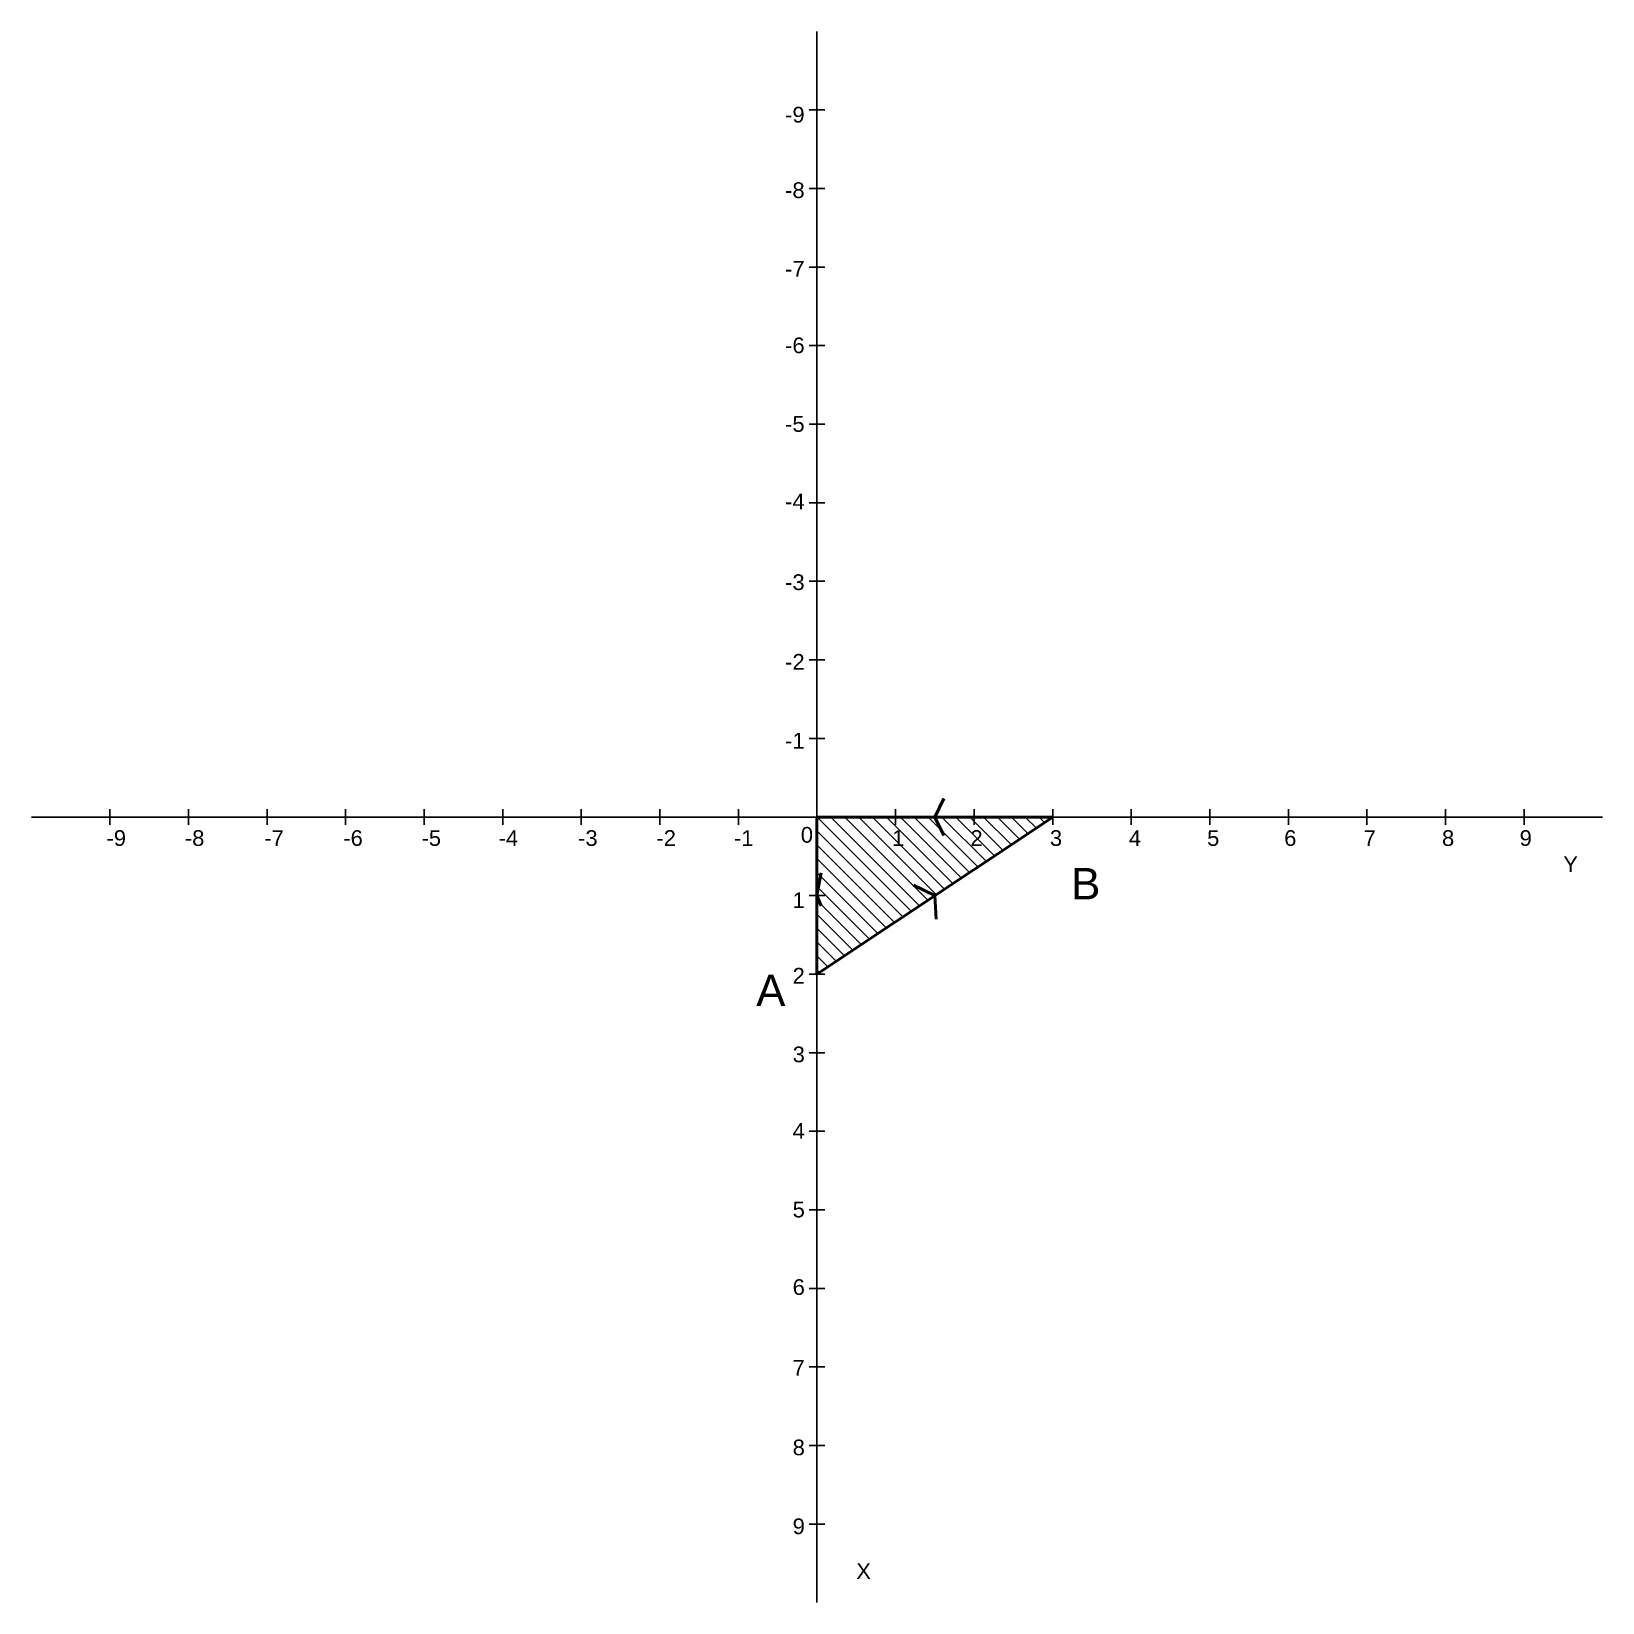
# Model space of a CAD drawing. Header units: inches. Extents: x -10 to 10, y -10 to 10.
import ezdxf

# ---------------------------------------------------------------- set-up
doc = ezdxf.new("R2010")
doc.units = ezdxf.units.IN
doc.header["$LTSCALE"] = 0.5
doc.header["$MEASUREMENT"] = 0
doc.layers.add('VPORTS', color=7, linetype='Continuous')
doc.styles.get("Standard").update_dxf_attribs({"font": 'arial.ttf'})
pattern_1 = [(315, (0, 0), (0.0883883, 0.0883883), [])]

# ---------------------------------------------------------------- blocks, each defined once
blk = doc.blocks.new('*U1')
blk.add_line((1, -0.1), (1, 0.1))
blk = doc.blocks.new('*U2')
at = {"color": 0, "linetype": 'ByBlock', "lineweight": -2, "transparency": 16777216, "extrusion": (0, -1, -2.22045e-16)}
for p in [(0, 0), (1, 0), (2, 0), (3, 0), (4, 0), (5, 0), (6, 0), (7, 0), (8, 0)]:
    blk.add_blockref('*U1', p, dxfattribs=at)
blk = doc.blocks.new('*U3')
blk.add_line((1, -0.1), (1, 0.1))
blk = doc.blocks.new('*U4')
at = {"color": 0, "linetype": 'ByBlock', "lineweight": -2, "transparency": 16777216, "extrusion": (0, -1, -2.22045e-16)}
for p in [(0, 0), (1, 0), (2, 0), (3, 0), (4, 0), (5, 0), (6, 0), (7, 0), (8, 0)]:
    blk.add_blockref('*U3', p, dxfattribs=at)
blk = doc.blocks.new('*U5')
blk.add_line((1, -0.1), (1, 0.1))
blk = doc.blocks.new('*U6')
at = {"color": 0, "linetype": 'ByBlock', "lineweight": -2, "transparency": 16777216, "extrusion": (0, -1, -2.22045e-16)}
for p in [(0, 0), (1, 0), (2, 0), (3, 0), (4, 0), (5, 0), (6, 0), (7, 0), (8, 0)]:
    blk.add_blockref('*U5', p, dxfattribs=at)
blk = doc.blocks.new('*U7')
blk.add_line((1, -0.1), (1, 0.1))
blk = doc.blocks.new('*U8')
at = {"color": 0, "linetype": 'ByBlock', "lineweight": -2, "transparency": 16777216, "extrusion": (0, -1, -2.22045e-16)}
for p in [(-10, 0), (-9, 0), (-8, 0), (-7, 0), (-6, 0), (-5, 0), (-4, 0), (-3, 0), (-2, 0)]:
    blk.add_blockref('*U7', p, dxfattribs=at)
blk = doc.blocks.new('*U9')
blk.add_line((1, -0.1), (1, 0.1))
blk = doc.blocks.new('*U10')
at = {"color": 0, "linetype": 'ByBlock', "lineweight": -2, "transparency": 16777216, "extrusion": (0, -1, -2.22045e-16)}
for p in [(0, 0), (1, 0), (2, 0), (3, 0), (4, 0), (5, 0), (6, 0), (7, 0), (8, 0)]:
    blk.add_blockref('*U9', p, dxfattribs=at)
blk = doc.blocks.new('*U11')
blk.add_line((1, -0.1), (1, 0.1))
blk = doc.blocks.new('*U12')
at = {"color": 0, "linetype": 'ByBlock', "lineweight": -2, "transparency": 16777216, "extrusion": (0, -1, -2.22045e-16)}
for p in [(0, 0), (1, 0), (2, 0), (3, 0), (4, 0), (5, 0), (6, 0), (7, 0), (8, 0)]:
    blk.add_blockref('*U11', p, dxfattribs=at)

msp = doc.modelspace()

# ---------------------------------------------------------------- hatches: boundary and pattern name
h = msp.add_hatch()
h.set_pattern_fill('ANSI31', color=256)
h.set_pattern_definition(pattern_1)
h.paths.add_polyline_path([(-0.465, 0.761), (-0.116, 0.761), (-0.116, 1.173), (-0.465, 1.173)], flags=9)
h.paths.add_polyline_path([(-0.465, 1.765), (-0.116, 1.765), (-0.116, 2.177), (-0.465, 2.177)], flags=9)
h = msp.add_hatch()
h.set_pattern_fill('ANSI31', color=256)
h.set_pattern_definition(pattern_1)
h.paths.add_polyline_path([(-0.465, 0.761), (-0.116, 0.761), (-0.116, 1.173), (-0.465, 1.173)], flags=9)
h.paths.add_polyline_path([(-0.465, 1.765), (-0.116, 1.765), (-0.116, 2.177), (-0.465, 2.177)], flags=9)
h = msp.add_hatch()
h.set_pattern_fill('ANSI31', color=256)
h.set_pattern_definition(pattern_1)
h.paths.add_polyline_path([(-2.103, -0.478), (-1.755, -0.478), (-1.755, -0.066), (-2.103, -0.066)], flags=9)
h.paths.add_polyline_path([(-1.115, -0.478), (-0.766, -0.478), (-0.766, -0.066), (-1.115, -0.066)], flags=9)
h.paths.add_polyline_path([(-0.368, -2.231), (-0.112, -2.231), (-0.112, -1.819), (-0.368, -1.819)], flags=9)
h.paths.add_polyline_path([(-0.39, -1.27), (-0.135, -1.27), (-0.135, -0.858), (-0.39, -0.858)], flags=9)
h.paths.add_polyline_path([(0.428, -1.359), (1.388, -0.455), (1.161, -0.207), (0.201, -1.111)], flags=9)
h.paths.add_polyline_path([(-0.267, -0.437), (-0.012, -0.437), (-0.012, -0.025), (-0.267, -0.025)], flags=9)
h = msp.add_hatch()
h.set_pattern_fill('ANSI31', color=256)
h.set_pattern_definition(pattern_1)
h.paths.add_polyline_path([(-2.103, -0.478), (-1.755, -0.478), (-1.755, -0.066), (-2.103, -0.066)], flags=9)
h.paths.add_polyline_path([(-1.115, -0.478), (-0.766, -0.478), (-0.766, -0.066), (-1.115, -0.066)], flags=9)
h.paths.add_polyline_path([(-0.39, -1.27), (-0.135, -1.27), (-0.135, -0.858), (-0.39, -0.858)], flags=9)
h.paths.add_polyline_path([(-0.267, -0.437), (-0.012, -0.437), (-0.012, -0.025), (-0.267, -0.025)], flags=9)
h.paths.add_polyline_path([(-0.368, -2.231), (-0.112, -2.231), (-0.112, -1.819), (-0.368, -1.819)], flags=9)
h = msp.add_hatch()
h.set_pattern_fill('ANSI31', color=256)
h.set_pattern_definition(pattern_1)
h.paths.add_polyline_path([(0.876, -0.478), (1.131, -0.478), (1.131, -0.066), (0.876, -0.066)], flags=9)
h.paths.add_polyline_path([(0.428, -1.359), (1.388, -0.455), (1.161, -0.207), (0.201, -1.111)], flags=9)
at = {"layer": 'VPORTS', "lineweight": -3}
h = msp.add_hatch(dxfattribs=at)
h.set_pattern_fill('ANSI31', color=256)
h.set_pattern_definition(pattern_1)
h.paths.add_polyline_path([(0, 0), (0, -2), (3, 0)])
h.paths.add_polyline_path([(1.895, -0.478), (2.15, -0.478), (2.15, -0.066), (1.895, -0.066)], flags=24)
h.paths.add_polyline_path([(0.876, -0.478), (1.131, -0.478), (1.131, -0.066), (0.876, -0.066)], flags=24)

# ---------------------------------------------------------------- linework, layer by layer
for p, q in [((0, -10), (0, 10)), ((-10, 0), (10, 0))]:
    msp.add_line(p, q)
at = {"extrusion": (0, -1, 6.12323e-17)}
msp.add_line((0, 0, -10), (0, 0, 10), dxfattribs=at)
at = {"layer": 'VPORTS', "lineweight": 50}
for p, q in [((1.5, 0, 2), (1.616, 0.236, 1.855)), ((0, -2), (3, 0)), ((3, 0), (0, 0, 4)), ((0, 0, 4), (0, -2)), ((1.5, 0, 2), (1.616, -0.236, 1.855)), ((1.5, -1), (1.23, -0.869)), ((1.5, -1), (1.517, -1.3))]:
    msp.add_line(p, q, dxfattribs=at)
at = {"layer": 'VPORTS'}
for p, q in [((0, 0), (0, -5)), ((5, 0), (0, 0))]:
    msp.add_line(p, q, dxfattribs=at)
at = {"layer": 'VPORTS', "lineweight": -3}
for p, q in [((0, 0), (0, -2)), ((0, -2), (3, 0)), ((3, 0), (0, 0))]:
    msp.add_line(p, q, dxfattribs=at)
at = {"layer": 'VPORTS', "lineweight": 50, "extrusion": (-0.823526, -0.257472, -0.505482)}
for q in [(0.054, -0.709, 2.051), (0.054, -1.129, 2.265)]:
    msp.add_line((0, -1, 2), q, dxfattribs=at)

# ---------------------------------------------------------------- block references
at = {"extrusion": (-1, 6.12323e-17, -2.22045e-16), "rotation": 180}
for name, p in [('*U4', (0, 0)), ('*U6', (10, 0))]:
    msp.add_blockref(name, p, dxfattribs=at)
at = {"extrusion": (0, 1, -2.22045e-16), "rotation": 180}
for name in ['*U8', '*U2']:
    msp.add_blockref(name, (0, 0), dxfattribs=at)
at = {"extrusion": (-1, 2.22045e-16, 6.12323e-17), "rotation": 90}
for name, p in [('*U10', (0, 0)), ('*U12', (0, -10))]:
    msp.add_blockref(name, p, dxfattribs=at)

# ---------------------------------------------------------------- texts
at = {"char_height": 0.2, "attachment_point": 1}
for s, width, insert in [('-9', 0.2, (-0.406, 9.04)), ('-8', 0.2, (-0.406, 8.079)), ('-7', 0.2, (-0.406, 7.078)), ('-6', 0.2, (-0.406, 6.104)), ('-5', 0.2, (-0.406, 5.103)), ('-4', 0.2, (-0.406, 4.116)), ('-3', 0.2, (-0.406, 3.089)), ('-2', 0.2, (-0.406, 2.075)), ('-1', 0.2, (-0.406, 1.071)), ('-9', 0.2, (-9.044, -0.168)), ('-8', 0.2, (-8.047, -0.168)), ('-7', 0.2, (-7.035, -0.168)), ('-6', 0.2, (-6.03, -0.168)), ('-5', 0.2, (-5.034, -0.168)), ('-4', 0.2, (-4.053, -0.168)), ('-3', 0.2, (-3.041, -0.168)), ('-2', 0.2, (-2.044, -0.168)), ('-1', 0.2, (-1.056, -0.168)), ('0', 0.36064, (-0.206, -0.127)), ('1', 0.2, (0.956, -0.168)), ('2', 0.2, (1.953, -0.168)), ('3', 0.2, (2.965, -0.168)), ('4', 0.2, (3.97, -0.168)), ('5', 0.2, (4.966, -0.168)), ('6', 0.2, (5.947, -0.168)), ('7', 0.2, (6.959, -0.168)), ('8', 0.2, (7.956, -0.168)), ('9', 0.2, (8.944, -0.168)), ('Y', 0.5, (9.5, -0.5)), ('1', 0.2, (-0.31, -0.96)), ('2', 0.2, (-0.31, -1.921)), ('3', 0.2, (-0.31, -2.922)), ('4', 0.2, (-0.31, -3.896)), ('5', 0.2, (-0.31, -4.897)), ('6', 0.2, (-0.31, -5.884)), ('7', 0.2, (-0.31, -6.911)), ('8', 0.2, (-0.31, -7.925)), ('9', 0.2, (-0.31, -8.929)), ('X', 0.5, (0.5, -9.5))]:
    msp.add_mtext_dynamic_manual_height_columns(s, width=width, gutter_width=1, heights=[0], dxfattribs=dict(at, insert=insert))
at = {"extrusion": (0, -1, 6.12323e-17), "char_height": 0.2, "attachment_point": 1, "text_direction": (1, 0, 0)}
for s, insert in [('4', (-0.31, 0, 4.116)), ('3', (-0.31, 0, 3.089)), ('5', (-0.31, 0, 5.103)), ('8', (-0.31, 0, 8.079)), ('9', (-0.31, 0, 9.04)), ('2', (-0.31, 0, 2.075)), ('6', (-0.31, 0, 6.104)), ('7', (-0.31, 0, 7.078)), ('1', (-0.31, 0, 1.071)), ('-9', (-0.388, 0, -8.929)), ('-8', (-0.388, 0, -7.925)), ('-7', (-0.388, 0, -6.911)), ('-6', (-0.388, 0, -5.884)), ('-5', (-0.388, 0, -4.897)), ('-4', (-0.388, 0, -3.896)), ('-3', (-0.388, 0, -2.922)), ('-2', (-0.388, 0, -1.921)), ('-1', (-0.388, 0, -0.96))]:
    msp.add_mtext_dynamic_manual_height_columns(s, width=0.2, gutter_width=1, heights=[0], dxfattribs=dict(at, insert=insert))
at = {"extrusion": (0, -1, -2.22045e-16), "insert": (0.5, 0, 10), "char_height": 0.2, "attachment_point": 1, "text_direction": (1, 0, 0)}
msp.add_mtext_dynamic_manual_height_columns('Z', width=0.5, gutter_width=1, heights=[0], dxfattribs=at)
at = {"layer": 'VPORTS', "lineweight": -3, "extrusion": (3.21625e-16, -1, 6.12323e-17), "insert": (0.696, 0, 4), "char_height": 0.4, "attachment_point": 1, "text_direction": (1, 0, 0)}
msp.add_mtext_dynamic_manual_height_columns('C', width=0.72866, gutter_width=1, heights=[0], dxfattribs=at)
at = {"layer": 'VPORTS', "lineweight": -3, "char_height": 0.4, "attachment_point": 1}
for s, insert in [('B', (3.235, -0.649)), ('A', (-0.774, -2.007))]:
    msp.add_mtext_dynamic_manual_height_columns(s, width=0.72866, gutter_width=1, heights=[0], dxfattribs=dict(at, insert=insert))

doc.saveas('drawing.dxf')
